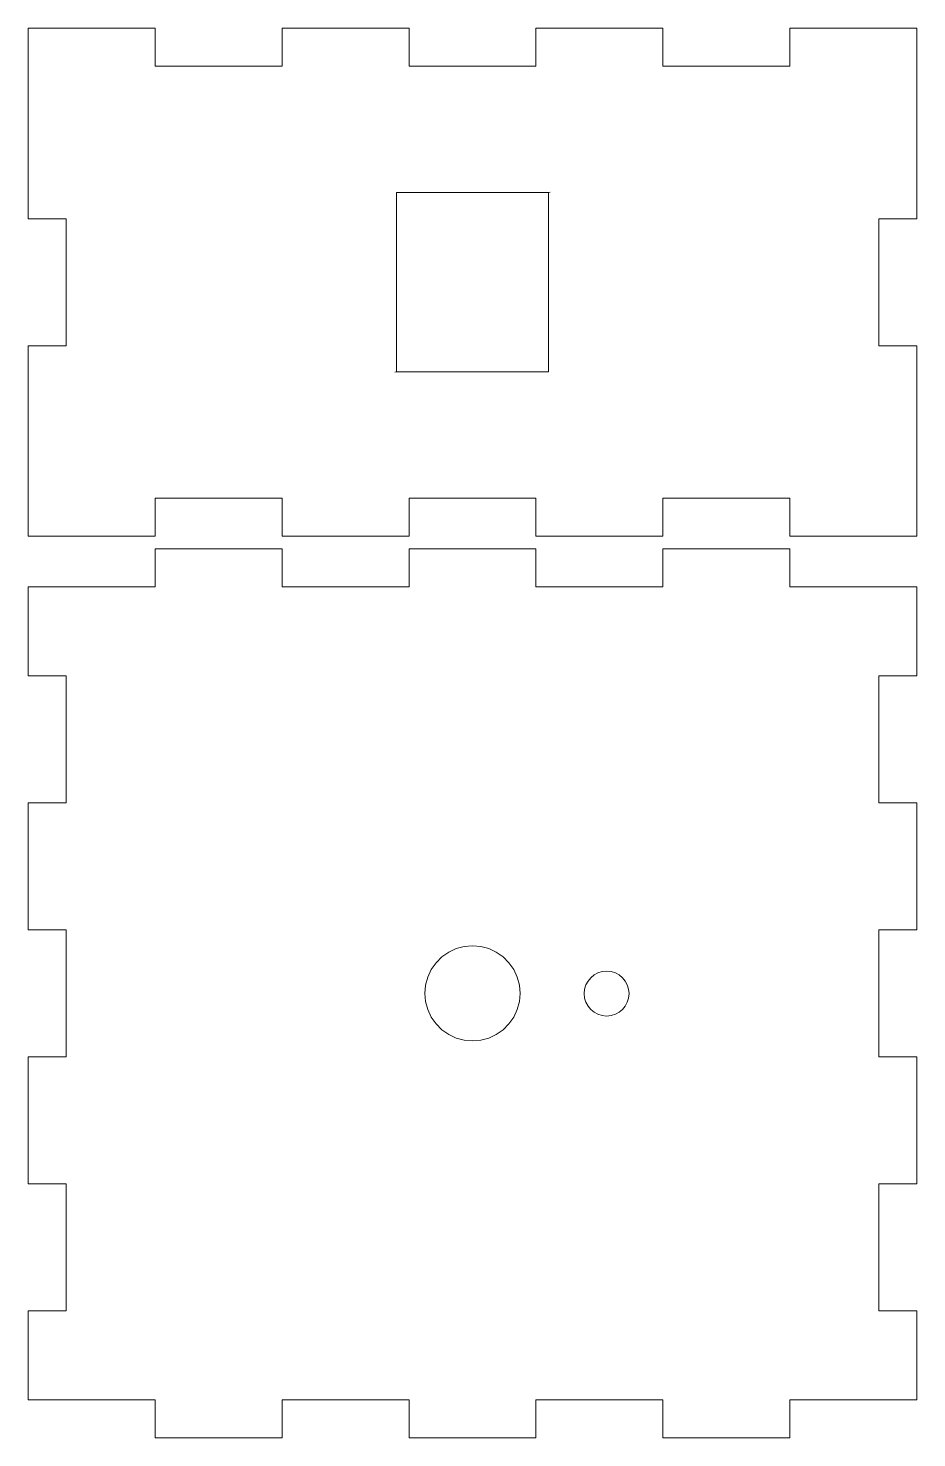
# Model space of a CAD drawing. Header units: centimetres. Extents: x -10.5 to 10.5, y -5.5 to 5.5.
# Drawn here: x -10.5 to -3.57, y -5.51 to 5.48 of the extents above; entities that cross this region are included whole.
import ezdxf

# ---------------------------------------------------------------- set-up
doc = ezdxf.new("R2010")
doc.units = ezdxf.units.CM
doc.header["$MEASUREMENT"] = 0
doc.layers.add('Laag 1', color=7, linetype='Continuous')

msp = doc.modelspace()

# ---------------------------------------------------------------- linework, layer by layer
at = {"layer": 'Laag 1', "color": 1, "lineweight": 9}
for points in [[(-9.50943, 5.4827), (-9.50943, 5.4827), (-10.5, 5.4827), (-10.5, 5.4827)], [(-10.5, 5.4827), (-10.5, 5.4827), (-10.5, 3.99685), (-10.5, 3.99685)], [(-9.50943, 5.18553), (-9.50943, 5.18553), (-9.50943, 5.4827), (-9.50943, 5.4827)], [(-7.5283, 5.4827), (-7.5283, 5.4827), (-8.51887, 5.4827), (-8.51887, 5.4827)], [(-8.51887, 5.4827), (-8.51887, 5.4827), (-8.51887, 5.18553), (-8.51887, 5.18553)], [(-7.5283, 5.18553), (-7.5283, 5.18553), (-7.5283, 5.4827), (-7.5283, 5.4827)], [(-5.54717, 5.4827), (-5.54717, 5.4827), (-6.53774, 5.4827), (-6.53774, 5.4827)], [(-6.53774, 5.4827), (-6.53774, 5.4827), (-6.53774, 5.18553), (-6.53774, 5.18553)], [(-5.54717, 5.18553), (-5.54717, 5.18553), (-5.54717, 5.4827), (-5.54717, 5.4827)], [(-3.56604, 5.4827), (-3.56604, 5.4827), (-4.5566, 5.4827), (-4.5566, 5.4827)], [(-4.5566, 5.4827), (-4.5566, 5.4827), (-4.5566, 5.18553), (-4.5566, 5.18553)], [(-3.56604, 3.99685), (-3.56604, 3.99685), (-3.56604, 5.4827), (-3.56604, 5.4827)], [(-8.51887, 5.18553), (-8.51887, 5.18553), (-9.50943, 5.18553), (-9.50943, 5.18553)], [(-6.53774, 5.18553), (-6.53774, 5.18553), (-7.5283, 5.18553), (-7.5283, 5.18553)], [(-4.5566, 5.18553), (-4.5566, 5.18553), (-5.54717, 5.18553), (-5.54717, 5.18553)], [(-7.6261, 4.2006), (-7.6261, 4.2006), (-6.4261, 4.20256), (-6.4261, 4.20256)], [(-10.5, 3.99685), (-10.5, 3.99685), (-10.20283, 3.99685), (-10.20283, 3.99685)], [(-10.20283, 3.99685), (-10.20283, 3.99685), (-10.20283, 3.00629), (-10.20283, 3.00629)], [(-3.86321, 3.00629), (-3.86321, 3.00629), (-3.86321, 3.99685), (-3.86321, 3.99685)], [(-3.86321, 3.99685), (-3.86321, 3.99685), (-3.56604, 3.99685), (-3.56604, 3.99685)], [(-10.20283, 3.00629), (-10.20283, 3.00629), (-10.5, 3.00629), (-10.5, 3.00629)], [(-10.5, 3.00629), (-10.5, 3.00629), (-10.5, 1.52044), (-10.5, 1.52044)], [(-3.56604, 3.00629), (-3.56604, 3.00629), (-3.86321, 3.00629), (-3.86321, 3.00629)], [(-3.56604, 1.52044), (-3.56604, 1.52044), (-3.56604, 3.00629), (-3.56604, 3.00629)], [(-7.63995, 2.8006), (-7.63995, 2.8006), (-6.43995, 2.80256), (-6.43995, 2.80256)], [(-9.50943, 1.81761), (-9.50943, 1.81761), (-8.51887, 1.81761), (-8.51887, 1.81761)], [(-9.50943, 1.52044), (-9.50943, 1.52044), (-9.50943, 1.81761), (-9.50943, 1.81761)], [(-8.51887, 1.81761), (-8.51887, 1.81761), (-8.51887, 1.52044), (-8.51887, 1.52044)], [(-7.5283, 1.52044), (-7.5283, 1.52044), (-7.5283, 1.81761), (-7.5283, 1.81761)], [(-7.5283, 1.81761), (-7.5283, 1.81761), (-6.53774, 1.81761), (-6.53774, 1.81761)], [(-6.53774, 1.81761), (-6.53774, 1.81761), (-6.53774, 1.52044), (-6.53774, 1.52044)], [(-5.54717, 1.52044), (-5.54717, 1.52044), (-5.54717, 1.81761), (-5.54717, 1.81761)], [(-5.54717, 1.81761), (-5.54717, 1.81761), (-4.5566, 1.81761), (-4.5566, 1.81761)], [(-4.5566, 1.81761), (-4.5566, 1.81761), (-4.5566, 1.52044), (-4.5566, 1.52044)], [(-10.5, 1.52044), (-10.5, 1.52044), (-9.50943, 1.52044), (-9.50943, 1.52044)], [(-8.51887, 1.52044), (-8.51887, 1.52044), (-7.5283, 1.52044), (-7.5283, 1.52044)], [(-6.53774, 1.52044), (-6.53774, 1.52044), (-5.54717, 1.52044), (-5.54717, 1.52044)], [(-4.5566, 1.52044), (-4.5566, 1.52044), (-3.56604, 1.52044), (-3.56604, 1.52044)], [(-8.51887, 1.42138), (-8.51887, 1.42138), (-9.50943, 1.42138), (-9.50943, 1.42138)], [(-9.50943, 1.42138), (-9.50943, 1.42138), (-9.50943, 1.12421), (-9.50943, 1.12421)], [(-8.51887, 1.12421), (-8.51887, 1.12421), (-8.51887, 1.42138), (-8.51887, 1.42138)], [(-6.53774, 1.42138), (-6.53774, 1.42138), (-7.5283, 1.42138), (-7.5283, 1.42138)], [(-7.5283, 1.42138), (-7.5283, 1.42138), (-7.5283, 1.12421), (-7.5283, 1.12421)], [(-6.53774, 1.12421), (-6.53774, 1.12421), (-6.53774, 1.42138), (-6.53774, 1.42138)], [(-4.5566, 1.42138), (-4.5566, 1.42138), (-5.54717, 1.42138), (-5.54717, 1.42138)], [(-5.54717, 1.42138), (-5.54717, 1.42138), (-5.54717, 1.12421), (-5.54717, 1.12421)], [(-4.5566, 1.12421), (-4.5566, 1.12421), (-4.5566, 1.42138), (-4.5566, 1.42138)], [(-9.50943, 1.12421), (-9.50943, 1.12421), (-10.5, 1.12421), (-10.5, 1.12421)], [(-10.5, 1.12421), (-10.5, 1.12421), (-10.5, 0.43081), (-10.5, 0.43081)], [(-7.5283, 1.12421), (-7.5283, 1.12421), (-8.51887, 1.12421), (-8.51887, 1.12421)], [(-5.54717, 1.12421), (-5.54717, 1.12421), (-6.53774, 1.12421), (-6.53774, 1.12421)], [(-3.56604, 1.12421), (-3.56604, 1.12421), (-4.5566, 1.12421), (-4.5566, 1.12421)], [(-3.56604, 0.43081), (-3.56604, 0.43081), (-3.56604, 1.12421), (-3.56604, 1.12421)], [(-10.5, 0.43081), (-10.5, 0.43081), (-10.20283, 0.43081), (-10.20283, 0.43081)], [(-10.20283, 0.43081), (-10.20283, 0.43081), (-10.20283, -0.55975), (-10.20283, -0.55975)], [(-3.86321, -0.55975), (-3.86321, -0.55975), (-3.86321, 0.43081), (-3.86321, 0.43081)], [(-3.86321, 0.43081), (-3.86321, 0.43081), (-3.56604, 0.43081), (-3.56604, 0.43081)], [(-10.5, -1.55032), (-10.5, -1.55032), (-10.5, -0.55975), (-10.5, -0.55975)], [(-10.20283, -0.55975), (-10.20283, -0.55975), (-10.5, -0.55975), (-10.5, -0.55975)], [(-3.56604, -0.55975), (-3.56604, -0.55975), (-3.86321, -0.55975), (-3.86321, -0.55975)], [(-3.56604, -1.55032), (-3.56604, -1.55032), (-3.56604, -0.55975), (-3.56604, -0.55975)], [(-10.5, -1.55032), (-10.5, -1.55032), (-10.20283, -1.55032), (-10.20283, -1.55032)], [(-10.20283, -1.55032), (-10.20283, -1.55032), (-10.20283, -2.54088), (-10.20283, -2.54088)], [(-3.86321, -2.54088), (-3.86321, -2.54088), (-3.86321, -1.55032), (-3.86321, -1.55032)], [(-3.86321, -1.55032), (-3.86321, -1.55032), (-3.56604, -1.55032), (-3.56604, -1.55032)], [(-7.27179, -1.76104), (-7.27179, -1.76104), (-7.21875, -1.7239), (-7.21875, -1.7239)], [(-7.21875, -1.7239), (-7.21875, -1.7239), (-7.16006, -1.69654), (-7.16006, -1.69654)], [(-7.16006, -1.69654), (-7.16006, -1.69654), (-7.09752, -1.67978), (-7.09752, -1.67978)], [(-7.09752, -1.67978), (-7.09752, -1.67978), (-7.03302, -1.67414), (-7.03302, -1.67414)], [(-7.03302, -1.67414), (-7.03302, -1.67414), (-6.96852, -1.67978), (-6.96852, -1.67978)], [(-6.96852, -1.67978), (-6.96852, -1.67978), (-6.90597, -1.69654), (-6.90597, -1.69654)], [(-6.90597, -1.69654), (-6.90597, -1.69654), (-6.84729, -1.7239), (-6.84729, -1.7239)], [(-6.84729, -1.7239), (-6.84729, -1.7239), (-6.79425, -1.76104), (-6.79425, -1.76104)], [(-7.38208, -1.91855), (-7.38208, -1.91855), (-7.35471, -1.85987), (-7.35471, -1.85987)], [(-7.35471, -1.85987), (-7.35471, -1.85987), (-7.31758, -1.80683), (-7.31758, -1.80683)], [(-7.31758, -1.80683), (-7.31758, -1.80683), (-7.27179, -1.76104), (-7.27179, -1.76104)], [(-6.79425, -1.76104), (-6.79425, -1.76104), (-6.74846, -1.80683), (-6.74846, -1.80683)], [(-6.74846, -1.80683), (-6.74846, -1.80683), (-6.71132, -1.85987), (-6.71132, -1.85987)], [(-6.71132, -1.85987), (-6.71132, -1.85987), (-6.68396, -1.91855), (-6.68396, -1.91855)], [(-7.39884, -1.98109), (-7.39884, -1.98109), (-7.38208, -1.91855), (-7.38208, -1.91855)], [(-6.68396, -1.91855), (-6.68396, -1.91855), (-6.6672, -1.98109), (-6.6672, -1.98109)], [(-5.98656, -1.87247), (-5.98656, -1.87247), (-5.98656, -1.87248), (-5.98656, -1.87248)], [(-5.98656, -1.87247), (-5.98656, -1.87247), (-5.98656, -1.87248), (-5.98656, -1.87248)], [(-7.40448, -2.0456), (-7.40448, -2.0456), (-7.39884, -1.98109), (-7.39884, -1.98109)], [(-7.39884, -2.11011), (-7.39884, -2.11011), (-7.40448, -2.0456), (-7.40448, -2.0456)], [(-6.6672, -1.98109), (-6.6672, -1.98109), (-6.66156, -2.0456), (-6.66156, -2.0456)], [(-6.66156, -2.0456), (-6.66156, -2.0456), (-6.6672, -2.11011), (-6.6672, -2.11011)], [(-6.16156, -2.04747), (-6.16156, -2.04747), (-6.16156, -2.04748), (-6.16156, -2.04748)], [(-5.81156, -2.04747), (-5.81156, -2.04747), (-5.81156, -2.04748), (-5.81156, -2.04748)], [(-7.38208, -2.17265), (-7.38208, -2.17265), (-7.39884, -2.11011), (-7.39884, -2.11011)], [(-7.35471, -2.23133), (-7.35471, -2.23133), (-7.38208, -2.17265), (-7.38208, -2.17265)], [(-6.68396, -2.17265), (-6.68396, -2.17265), (-6.71132, -2.23133), (-6.71132, -2.23133)], [(-6.6672, -2.11011), (-6.6672, -2.11011), (-6.68396, -2.17265), (-6.68396, -2.17265)], [(-7.31758, -2.28437), (-7.31758, -2.28437), (-7.35471, -2.23133), (-7.35471, -2.23133)], [(-7.27179, -2.33016), (-7.27179, -2.33016), (-7.31758, -2.28437), (-7.31758, -2.28437)], [(-6.74846, -2.28437), (-6.74846, -2.28437), (-6.79425, -2.33016), (-6.79425, -2.33016)], [(-6.71132, -2.23133), (-6.71132, -2.23133), (-6.74846, -2.28437), (-6.74846, -2.28437)], [(-5.98656, -2.22247), (-5.98656, -2.22247), (-5.98656, -2.22248), (-5.98656, -2.22248)], [(-7.21875, -2.3673), (-7.21875, -2.3673), (-7.27179, -2.33016), (-7.27179, -2.33016)], [(-7.16006, -2.39466), (-7.16006, -2.39466), (-7.21875, -2.3673), (-7.21875, -2.3673)], [(-7.09752, -2.41142), (-7.09752, -2.41142), (-7.16006, -2.39466), (-7.16006, -2.39466)], [(-7.03302, -2.41706), (-7.03302, -2.41706), (-7.09752, -2.41142), (-7.09752, -2.41142)], [(-6.96852, -2.41142), (-6.96852, -2.41142), (-7.03302, -2.41706), (-7.03302, -2.41706)], [(-6.90597, -2.39466), (-6.90597, -2.39466), (-6.96852, -2.41142), (-6.96852, -2.41142)], [(-6.84729, -2.3673), (-6.84729, -2.3673), (-6.90597, -2.39466), (-6.90597, -2.39466)], [(-6.79425, -2.33016), (-6.79425, -2.33016), (-6.84729, -2.3673), (-6.84729, -2.3673)], [(-10.5, -3.53145), (-10.5, -3.53145), (-10.5, -2.54088), (-10.5, -2.54088)], [(-10.20283, -2.54088), (-10.20283, -2.54088), (-10.5, -2.54088), (-10.5, -2.54088)], [(-3.56604, -2.54088), (-3.56604, -2.54088), (-3.86321, -2.54088), (-3.86321, -2.54088)], [(-3.56604, -3.53145), (-3.56604, -3.53145), (-3.56604, -2.54088), (-3.56604, -2.54088)], [(-10.5, -3.53145), (-10.5, -3.53145), (-10.20283, -3.53145), (-10.20283, -3.53145)], [(-10.20283, -3.53145), (-10.20283, -3.53145), (-10.20283, -4.52202), (-10.20283, -4.52202)], [(-3.86321, -4.52202), (-3.86321, -4.52202), (-3.86321, -3.53145), (-3.86321, -3.53145)], [(-3.86321, -3.53145), (-3.86321, -3.53145), (-3.56604, -3.53145), (-3.56604, -3.53145)], [(-10.5, -5.21541), (-10.5, -5.21541), (-10.5, -4.52202), (-10.5, -4.52202)], [(-10.20283, -4.52202), (-10.20283, -4.52202), (-10.5, -4.52202), (-10.5, -4.52202)], [(-3.56604, -4.52202), (-3.56604, -4.52202), (-3.86321, -4.52202), (-3.86321, -4.52202)], [(-3.56604, -5.21541), (-3.56604, -5.21541), (-3.56604, -4.52202), (-3.56604, -4.52202)], [(-10.5, -5.21541), (-10.5, -5.21541), (-9.50943, -5.21541), (-9.50943, -5.21541)], [(-9.50943, -5.21541), (-9.50943, -5.21541), (-9.50943, -5.51258), (-9.50943, -5.51258)], [(-8.51887, -5.21541), (-8.51887, -5.21541), (-7.5283, -5.21541), (-7.5283, -5.21541)], [(-8.51887, -5.51258), (-8.51887, -5.51258), (-8.51887, -5.21541), (-8.51887, -5.21541)], [(-7.5283, -5.21541), (-7.5283, -5.21541), (-7.5283, -5.51258), (-7.5283, -5.51258)], [(-6.53774, -5.51258), (-6.53774, -5.51258), (-6.53774, -5.21541), (-6.53774, -5.21541)], [(-6.53774, -5.21541), (-6.53774, -5.21541), (-5.54717, -5.21541), (-5.54717, -5.21541)], [(-5.54717, -5.21541), (-5.54717, -5.21541), (-5.54717, -5.51258), (-5.54717, -5.51258)], [(-4.5566, -5.51258), (-4.5566, -5.51258), (-4.5566, -5.21541), (-4.5566, -5.21541)], [(-4.5566, -5.21541), (-4.5566, -5.21541), (-3.56604, -5.21541), (-3.56604, -5.21541)], [(-9.50943, -5.51258), (-9.50943, -5.51258), (-8.51887, -5.51258), (-8.51887, -5.51258)], [(-7.5283, -5.51258), (-7.5283, -5.51258), (-6.53774, -5.51258), (-6.53774, -5.51258)], [(-5.54717, -5.51258), (-5.54717, -5.51258), (-4.5566, -5.51258), (-4.5566, -5.51258)]]:
    msp.add_open_spline(points, degree=3, dxfattribs=at)
for points, knots in [([(-7.6261, 2.80256), (-7.6261, 2.80256), (-6.43996, 2.80256), (-6.43996, 2.80256), (-6.43996, 2.80256), (-6.43996, 2.80256), (-6.43996, 4.2006), (-6.43996, 4.2006), (-6.43996, 4.2006), (-6.43996, 4.2006), (-7.6261, 4.2006), (-7.6261, 4.2006), (-7.6261, 4.2006), (-7.6261, 4.2006), (-7.6261, 2.80256), (-7.6261, 2.80256), (-7.6261, 2.80256), (-7.6261, 2.80256), (-7.6261, 2.80256), (-7.6261, 2.80256)], [0, 0, 0, 0, 0.16666667, 0.16666667, 0.16666667, 0.16666667, 0.33333333, 0.33333333, 0.33333333, 0.33333333, 0.5, 0.5, 0.5, 0.5, 0.66666667, 0.66666667, 0.66666667, 0.66666667, 1, 1, 1, 1]), ([(-5.98656, -1.87247), (-6.08321, -1.87247), (-6.16156, -1.95082), (-6.16156, -2.04747), (-6.16156, -2.04747), (-6.16156, -2.14412), (-6.08321, -2.22247), (-5.98656, -2.22247), (-5.98656, -2.22247), (-5.88991, -2.22247), (-5.81156, -2.14412), (-5.81156, -2.04747), (-5.81156, -2.04747), (-5.81156, -1.95082), (-5.88991, -1.87247), (-5.98656, -1.87247)], [0, 0, 0, 0, 0.2, 0.2, 0.2, 0.2, 0.4, 0.4, 0.4, 0.4, 0.6, 0.6, 0.6, 0.6, 1, 1, 1, 1]), ([(-5.98656, -1.87247), (-6.08321, -1.87247), (-6.16156, -1.95082), (-6.16156, -2.04747), (-6.16156, -2.04747), (-6.16156, -2.14412), (-6.08321, -2.22247), (-5.98656, -2.22247), (-5.98656, -2.22247), (-5.88991, -2.22247), (-5.81156, -2.14412), (-5.81156, -2.04747), (-5.81156, -2.04747), (-5.81156, -1.95082), (-5.88991, -1.87247), (-5.98656, -1.87247)], [0, 0, 0, 0, 0.2, 0.2, 0.2, 0.2, 0.4, 0.4, 0.4, 0.4, 0.6, 0.6, 0.6, 0.6, 1, 1, 1, 1]), ([(-5.98656, -1.87247), (-6.08321, -1.87247), (-6.16156, -1.95082), (-6.16156, -2.04747), (-6.16156, -2.04747), (-6.16156, -2.14412), (-6.08321, -2.22247), (-5.98656, -2.22247), (-5.98656, -2.22247), (-5.88991, -2.22247), (-5.81156, -2.14412), (-5.81156, -2.04747), (-5.81156, -2.04747), (-5.81156, -1.95082), (-5.88991, -1.87247), (-5.98656, -1.87247)], [0, 0, 0, 0, 0.2, 0.2, 0.2, 0.2, 0.4, 0.4, 0.4, 0.4, 0.6, 0.6, 0.6, 0.6, 1, 1, 1, 1]), ([(-5.98656, -1.87247), (-6.08321, -1.87247), (-6.16156, -1.95082), (-6.16156, -2.04747), (-6.16156, -2.04747), (-6.16156, -2.14412), (-6.08321, -2.22247), (-5.98656, -2.22247), (-5.98656, -2.22247), (-5.88991, -2.22247), (-5.81156, -2.14412), (-5.81156, -2.04747), (-5.81156, -2.04747), (-5.81156, -1.95082), (-5.88991, -1.87247), (-5.98656, -1.87247)], [0, 0, 0, 0, 0.2, 0.2, 0.2, 0.2, 0.4, 0.4, 0.4, 0.4, 0.6, 0.6, 0.6, 0.6, 1, 1, 1, 1]), ([(-5.98656, -1.87247), (-6.08321, -1.87247), (-6.16156, -1.95082), (-6.16156, -2.04747), (-6.16156, -2.04747), (-6.16156, -2.14412), (-6.08321, -2.22247), (-5.98656, -2.22247), (-5.98656, -2.22247), (-5.88991, -2.22247), (-5.81156, -2.14412), (-5.81156, -2.04747), (-5.81156, -2.04747), (-5.81156, -1.95082), (-5.88991, -1.87247), (-5.98656, -1.87247)], [0, 0, 0, 0, 0.2, 0.2, 0.2, 0.2, 0.4, 0.4, 0.4, 0.4, 0.6, 0.6, 0.6, 0.6, 1, 1, 1, 1]), ([(-5.98656, -1.87247), (-6.08321, -1.87247), (-6.16156, -1.95082), (-6.16156, -2.04747), (-6.16156, -2.04747), (-6.16156, -2.14412), (-6.08321, -2.22247), (-5.98656, -2.22247), (-5.98656, -2.22247), (-5.88991, -2.22247), (-5.81156, -2.14412), (-5.81156, -2.04747), (-5.81156, -2.04747), (-5.81156, -1.95082), (-5.88991, -1.87247), (-5.98656, -1.87247)], [0, 0, 0, 0, 0.2, 0.2, 0.2, 0.2, 0.4, 0.4, 0.4, 0.4, 0.6, 0.6, 0.6, 0.6, 1, 1, 1, 1]), ([(-5.98656, -1.87247), (-6.08321, -1.87247), (-6.16156, -1.95082), (-6.16156, -2.04747), (-6.16156, -2.04747), (-6.16156, -2.14412), (-6.08321, -2.22247), (-5.98656, -2.22247), (-5.98656, -2.22247), (-5.88991, -2.22247), (-5.81156, -2.14412), (-5.81156, -2.04747), (-5.81156, -2.04747), (-5.81156, -1.95082), (-5.88991, -1.87247), (-5.98656, -1.87247)], [0, 0, 0, 0, 0.2, 0.2, 0.2, 0.2, 0.4, 0.4, 0.4, 0.4, 0.6, 0.6, 0.6, 0.6, 1, 1, 1, 1]), ([(-5.98656, -1.87247), (-6.08321, -1.87247), (-6.16156, -1.95082), (-6.16156, -2.04747), (-6.16156, -2.04747), (-6.16156, -2.14412), (-6.08321, -2.22247), (-5.98656, -2.22247), (-5.98656, -2.22247), (-5.88991, -2.22247), (-5.81156, -2.14412), (-5.81156, -2.04747), (-5.81156, -2.04747), (-5.81156, -1.95082), (-5.88991, -1.87247), (-5.98656, -1.87247)], [0, 0, 0, 0, 0.2, 0.2, 0.2, 0.2, 0.4, 0.4, 0.4, 0.4, 0.6, 0.6, 0.6, 0.6, 1, 1, 1, 1]), ([(-5.98656, -1.87247), (-6.08321, -1.87247), (-6.16156, -1.95082), (-6.16156, -2.04747), (-6.16156, -2.04747), (-6.16156, -2.14412), (-6.08321, -2.22247), (-5.98656, -2.22247), (-5.98656, -2.22247), (-5.88991, -2.22248), (-5.81156, -2.14413), (-5.81156, -2.04748), (-5.81156, -2.04748), (-5.81156, -1.95083), (-5.88991, -1.87247), (-5.98656, -1.87247)], [0, 0, 0, 0, 0.2, 0.2, 0.2, 0.2, 0.4, 0.4, 0.4, 0.4, 0.6, 0.6, 0.6, 0.6, 1, 1, 1, 1]), ([(-5.98656, -1.87248), (-6.08321, -1.87248), (-6.16156, -1.95083), (-6.16156, -2.04748), (-6.16156, -2.04748), (-6.16156, -2.14412), (-6.08321, -2.22248), (-5.98656, -2.22248), (-5.98656, -2.22248), (-5.88991, -2.22248), (-5.81156, -2.14413), (-5.81156, -2.04748), (-5.81156, -2.04748), (-5.81156, -1.95083), (-5.88991, -1.87248), (-5.98656, -1.87248)], [0, 0, 0, 0, 0.2, 0.2, 0.2, 0.2, 0.4, 0.4, 0.4, 0.4, 0.6, 0.6, 0.6, 0.6, 1, 1, 1, 1]), ([(-5.98656, -1.87248), (-6.08321, -1.87248), (-6.16156, -1.95083), (-6.16156, -2.04748), (-6.16156, -2.04748), (-6.16156, -2.14413), (-6.08321, -2.22248), (-5.98656, -2.22248), (-5.98656, -2.22248), (-5.88991, -2.22248), (-5.81156, -2.14413), (-5.81156, -2.04748), (-5.81156, -2.04748), (-5.81156, -1.95083), (-5.88991, -1.87248), (-5.98656, -1.87248)], [0, 0, 0, 0, 0.2, 0.2, 0.2, 0.2, 0.4, 0.4, 0.4, 0.4, 0.6, 0.6, 0.6, 0.6, 1, 1, 1, 1]), ([(-5.98656, -1.87248), (-6.08321, -1.87248), (-6.16156, -1.95083), (-6.16156, -2.04748), (-6.16156, -2.04748), (-6.16156, -2.14413), (-6.08321, -2.22248), (-5.98656, -2.22248), (-5.98656, -2.22248), (-5.88991, -2.22248), (-5.81156, -2.14413), (-5.81156, -2.04748), (-5.81156, -2.04748), (-5.81156, -1.95083), (-5.88991, -1.87248), (-5.98656, -1.87248)], [0, 0, 0, 0, 0.2, 0.2, 0.2, 0.2, 0.4, 0.4, 0.4, 0.4, 0.6, 0.6, 0.6, 0.6, 1, 1, 1, 1]), ([(-5.98656, -1.87248), (-6.08321, -1.87248), (-6.16156, -1.95083), (-6.16156, -2.04748), (-6.16156, -2.04748), (-6.16156, -2.14413), (-6.08321, -2.22248), (-5.98656, -2.22248), (-5.98656, -2.22248), (-5.88991, -2.22248), (-5.81156, -2.14413), (-5.81156, -2.04748), (-5.81156, -2.04748), (-5.81156, -1.95083), (-5.88991, -1.87248), (-5.98656, -1.87248)], [0, 0, 0, 0, 0.2, 0.2, 0.2, 0.2, 0.4, 0.4, 0.4, 0.4, 0.6, 0.6, 0.6, 0.6, 1, 1, 1, 1]), ([(-5.98656, -1.87248), (-6.08321, -1.87248), (-6.16156, -1.95083), (-6.16156, -2.04748), (-6.16156, -2.04748), (-6.16156, -2.14413), (-6.08321, -2.22248), (-5.98656, -2.22248), (-5.98656, -2.22248), (-5.88991, -2.22248), (-5.81156, -2.14413), (-5.81156, -2.04748), (-5.81156, -2.04748), (-5.81156, -1.95083), (-5.88991, -1.87248), (-5.98656, -1.87248)], [0, 0, 0, 0, 0.2, 0.2, 0.2, 0.2, 0.4, 0.4, 0.4, 0.4, 0.6, 0.6, 0.6, 0.6, 1, 1, 1, 1]), ([(-5.98656, -1.87248), (-6.08321, -1.87248), (-6.16156, -1.95083), (-6.16156, -2.04748), (-6.16156, -2.04748), (-6.16156, -2.14413), (-6.08321, -2.22248), (-5.98656, -2.22248), (-5.98656, -2.22248), (-5.88991, -2.22248), (-5.81156, -2.14413), (-5.81156, -2.04748), (-5.81156, -2.04748), (-5.81156, -1.95083), (-5.88991, -1.87248), (-5.98656, -1.87248)], [0, 0, 0, 0, 0.2, 0.2, 0.2, 0.2, 0.4, 0.4, 0.4, 0.4, 0.6, 0.6, 0.6, 0.6, 1, 1, 1, 1]), ([(-5.98656, -1.87248), (-6.08321, -1.87248), (-6.16156, -1.95083), (-6.16156, -2.04748), (-6.16156, -2.04748), (-6.16156, -2.14413), (-6.08321, -2.22248), (-5.98656, -2.22248), (-5.98656, -2.22248), (-5.88991, -2.22248), (-5.81156, -2.14413), (-5.81156, -2.04748), (-5.81156, -2.04748), (-5.81156, -1.95083), (-5.88991, -1.87248), (-5.98656, -1.87248)], [0, 0, 0, 0, 0.2, 0.2, 0.2, 0.2, 0.4, 0.4, 0.4, 0.4, 0.6, 0.6, 0.6, 0.6, 1, 1, 1, 1]), ([(-5.98656, -1.87248), (-6.08321, -1.87248), (-6.16156, -1.95083), (-6.16156, -2.04748), (-6.16156, -2.04748), (-6.16156, -2.14413), (-6.08321, -2.22248), (-5.98656, -2.22248), (-5.98656, -2.22248), (-5.88991, -2.22248), (-5.81156, -2.14413), (-5.81156, -2.04748), (-5.81156, -2.04748), (-5.81156, -1.95083), (-5.88991, -1.87248), (-5.98656, -1.87248)], [0, 0, 0, 0, 0.2, 0.2, 0.2, 0.2, 0.4, 0.4, 0.4, 0.4, 0.6, 0.6, 0.6, 0.6, 1, 1, 1, 1]), ([(-5.98656, -1.87248), (-6.08321, -1.87248), (-6.16156, -1.95083), (-6.16156, -2.04748), (-6.16156, -2.04748), (-6.16156, -2.14413), (-6.08321, -2.22248), (-5.98656, -2.22248), (-5.98656, -2.22248), (-5.88991, -2.22248), (-5.81156, -2.14413), (-5.81156, -2.04748), (-5.81156, -2.04748), (-5.81156, -1.95083), (-5.88991, -1.87248), (-5.98656, -1.87248)], [0, 0, 0, 0, 0.2, 0.2, 0.2, 0.2, 0.4, 0.4, 0.4, 0.4, 0.6, 0.6, 0.6, 0.6, 1, 1, 1, 1]), ([(-5.98656, -1.87248), (-6.08321, -1.87248), (-6.16156, -1.95083), (-6.16156, -2.04748), (-6.16156, -2.04748), (-6.16156, -2.14413), (-6.08321, -2.22248), (-5.98656, -2.22248), (-5.98656, -2.22248), (-5.88991, -2.22248), (-5.81156, -2.14413), (-5.81156, -2.04748), (-5.81156, -2.04748), (-5.81156, -1.95083), (-5.88991, -1.87248), (-5.98656, -1.87248)], [0, 0, 0, 0, 0.2, 0.2, 0.2, 0.2, 0.4, 0.4, 0.4, 0.4, 0.6, 0.6, 0.6, 0.6, 1, 1, 1, 1]), ([(-5.98656, -1.87248), (-6.08321, -1.87248), (-6.16156, -1.95083), (-6.16156, -2.04748), (-6.16156, -2.04748), (-6.16156, -2.14413), (-6.08321, -2.22248), (-5.98656, -2.22248), (-5.98656, -2.22248), (-5.88991, -2.22248), (-5.81156, -2.14413), (-5.81156, -2.04748), (-5.81156, -2.04748), (-5.81156, -1.95083), (-5.88991, -1.87248), (-5.98656, -1.87248)], [0, 0, 0, 0, 0.2, 0.2, 0.2, 0.2, 0.4, 0.4, 0.4, 0.4, 0.6, 0.6, 0.6, 0.6, 1, 1, 1, 1]), ([(-5.98656, -1.87248), (-6.08321, -1.87248), (-6.16156, -1.95083), (-6.16156, -2.04748), (-6.16156, -2.04748), (-6.16156, -2.14413), (-6.08321, -2.22248), (-5.98656, -2.22248), (-5.98656, -2.22248), (-5.88991, -2.22248), (-5.81156, -2.14413), (-5.81156, -2.04748), (-5.81156, -2.04748), (-5.81156, -1.95083), (-5.88991, -1.87248), (-5.98656, -1.87248)], [0, 0, 0, 0, 0.2, 0.2, 0.2, 0.2, 0.4, 0.4, 0.4, 0.4, 0.6, 0.6, 0.6, 0.6, 1, 1, 1, 1])]:
    msp.add_open_spline(points, degree=3, knots=knots, dxfattribs=at)

doc.saveas('drawing.dxf')
